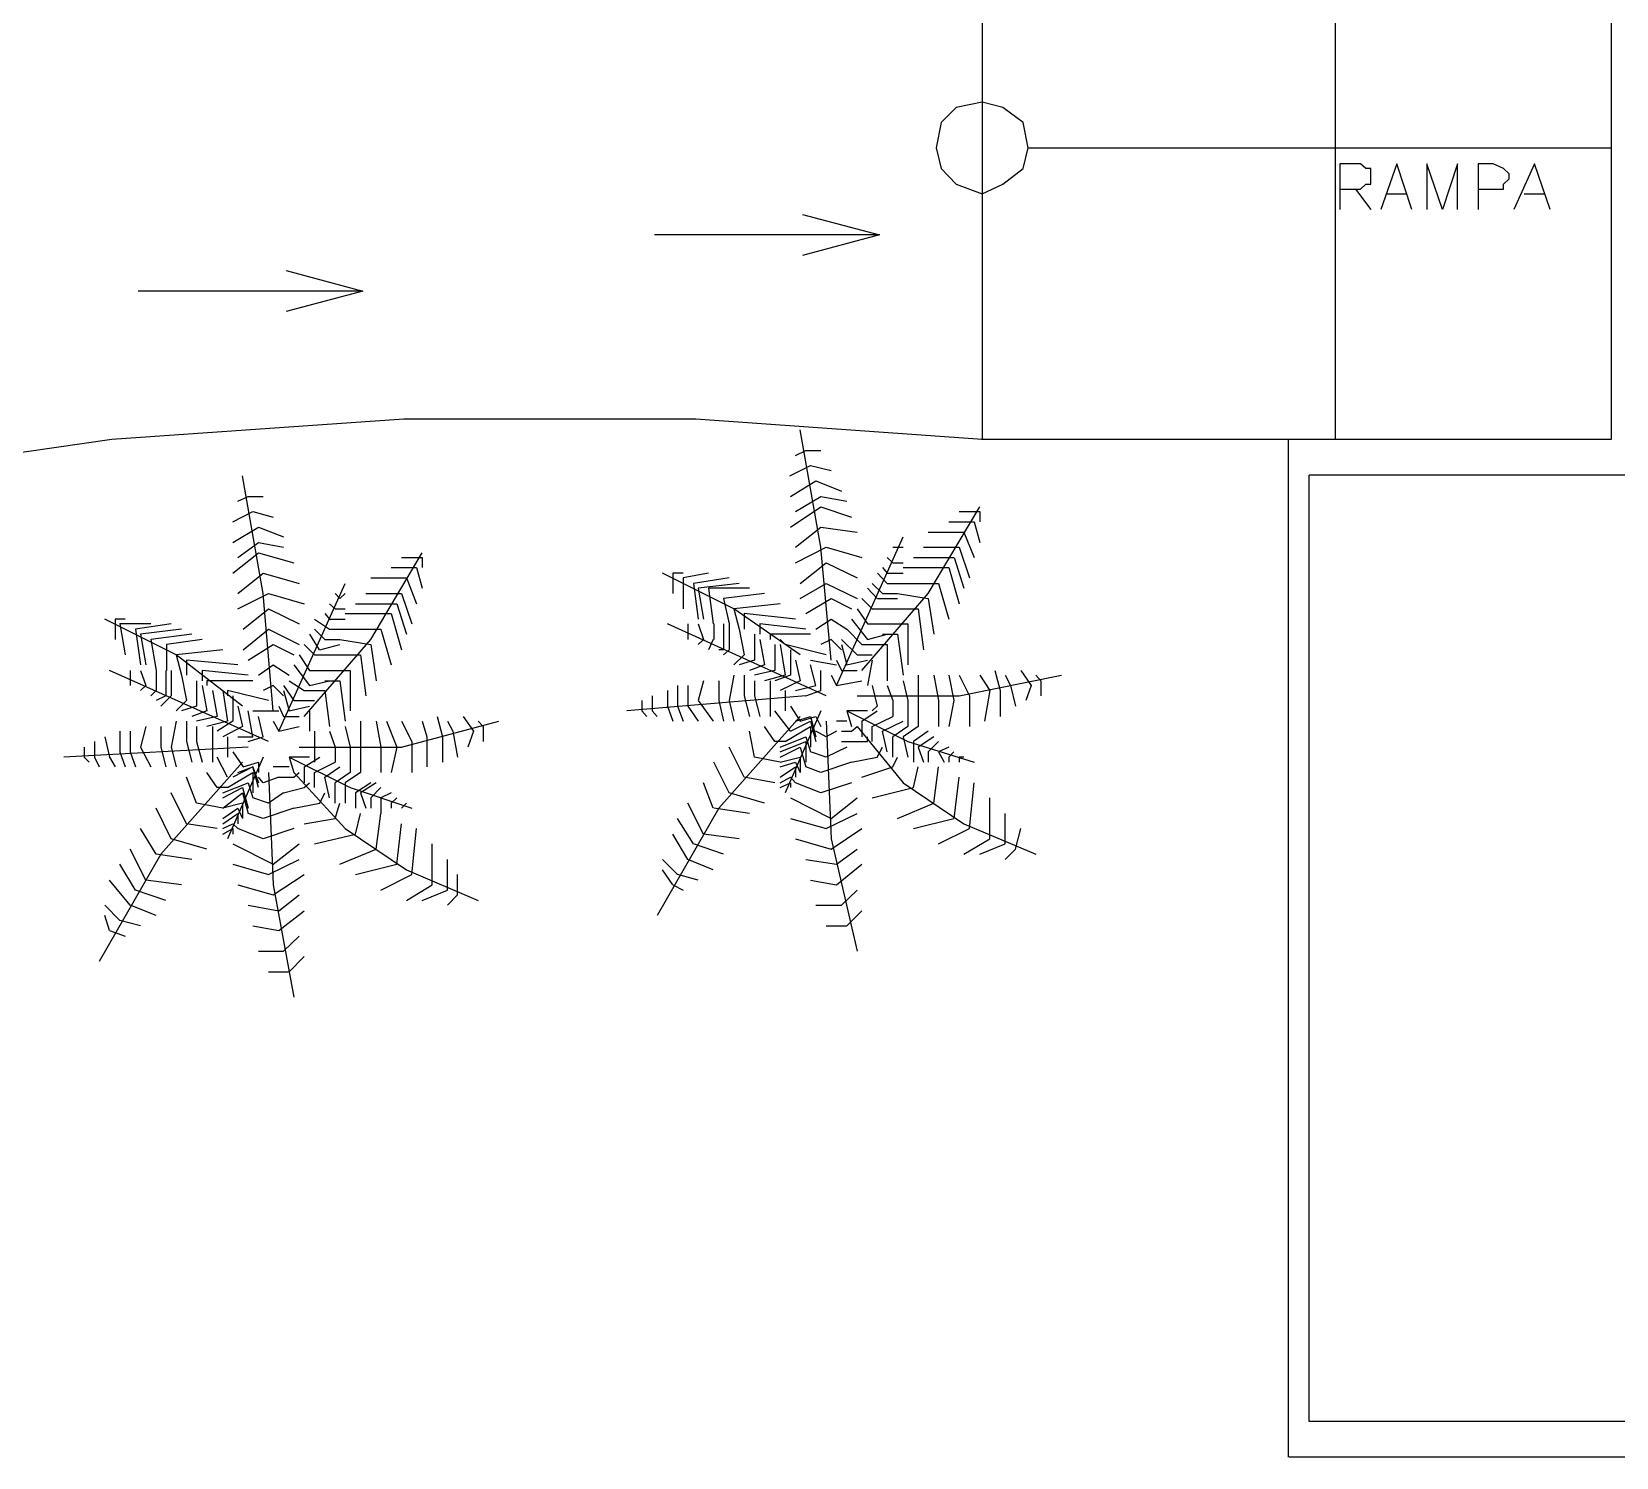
# Model space of a CAD drawing. Header units: millimetres. Extents: x -369 to -70, y -1414 to -1185.
# Drawn here: x -272.57 to -262.09, y -1324.2 to -1314.76 of the extents above; entities that cross this region are included whole.
import ezdxf

# ---------------------------------------------------------------- set-up
doc = ezdxf.new("R2010")
doc.units = ezdxf.units.MM
doc.header["$MEASUREMENT"] = 0
for name, color, linetype in [('10', 10, 'Continuous'), ('14', 14, 'Continuous'), ('2', 2, 'Continuous'), ('50', 50, 'Continuous'), ('64', 64, 'Continuous')]:
    doc.layers.add(name, color=color, linetype=linetype)

msp = doc.modelspace()

# ---------------------------------------------------------------- linework, layer by layer
at = {"layer": '10'}
for points in [[(-262.122, -1313.942), (-262.122, -1317.463)], [(-264.256, -1324.197), (-264.256, -1317.463)], [(-262.122, -1317.463), (-264.256, -1317.463)], [(-264.12, -1323.961), (-264.12, -1317.699)], [(-262.122, -1317.699), (-264.12, -1317.699)], [(-261.818, -1317.699), (-262.122, -1317.699)], [(-258.873, -1323.961), (-264.12, -1323.961)], [(-258.873, -1324.197), (-264.252, -1324.197)]]:
    msp.add_lwpolyline(points, dxfattribs=at)
at = {"layer": '14'}
msp.add_lwpolyline([(-264.256, -1317.463), (-266.286, -1317.463)], dxfattribs=at)
at = {"layer": '2'}
for points in [[(-263.948, -1313.942), (-263.948, -1317.463)], [(-266.282, -1314.078), (-266.282, -1317.463)], [(-265.978, -1315.533), (-266.01, -1315.365), (-266.146, -1315.265), (-266.282, -1315.229), (-266.454, -1315.265), (-266.554, -1315.365), (-266.586, -1315.533), (-266.554, -1315.669), (-266.454, -1315.773), (-266.282, -1315.837), (-266.146, -1315.773), (-266.01, -1315.669), (-265.978, -1315.533)], [(-265.978, -1315.533), (-262.122, -1315.533)], [(-266.282, -1317.463), (-268.176, -1317.327), (-270.106, -1317.327), (-272.037, -1317.463), (-273.931, -1317.735), (-275.789, -1318.175), (-277.651, -1318.714), (-279.446, -1319.389), (-281.172, -1320.205), (-282.863, -1321.116), (-284.485, -1322.167), (-286.008, -1323.318)]]:
    msp.add_lwpolyline(points, dxfattribs=at)
at = {"layer": '50'}
for points in [[(-263.916, -1315.805), (-263.78, -1315.805), (-263.744, -1315.773), (-263.712, -1315.773), (-263.712, -1315.737), (-263.712, -1315.705), (-263.712, -1315.669), (-263.744, -1315.669), (-263.78, -1315.637), (-263.916, -1315.637), (-263.916, -1315.637), (-263.916, -1315.941)], [(-263.44, -1315.941), (-263.54, -1315.637), (-263.54, -1315.637), (-263.644, -1315.941)], [(-263.137, -1315.941), (-263.137, -1315.637), (-263.137, -1315.637), (-263.237, -1315.941), (-263.237, -1315.941), (-263.34, -1315.637), (-263.34, -1315.637), (-263.34, -1315.941)], [(-263.001, -1315.805), (-262.901, -1315.805), (-262.833, -1315.805), (-262.833, -1315.773), (-262.797, -1315.737), (-262.797, -1315.705), (-262.833, -1315.669), (-262.901, -1315.637), (-263.001, -1315.637), (-263.001, -1315.637), (-263.001, -1315.941)], [(-262.525, -1315.941), (-262.629, -1315.637), (-262.629, -1315.637), (-262.765, -1315.941)], [(-263.812, -1315.805), (-263.712, -1315.941)], [(-263.608, -1315.837), (-263.472, -1315.837)], [(-262.697, -1315.837), (-262.561, -1315.837)], [(-267.469, -1315.973), (-266.961, -1316.108), (-267.469, -1316.244)], [(-266.961, -1316.108), (-267.469, -1316.108), (-268.448, -1316.108)], [(-270.886, -1316.344), (-270.378, -1316.48), (-270.886, -1316.616)], [(-270.378, -1316.48), (-270.886, -1316.48), (-271.865, -1316.48)]]:
    msp.add_lwpolyline(points, dxfattribs=at)
at = {"layer": '64'}
for points in [[(-267.281, -1318.922), (-267.349, -1318.175), (-267.485, -1317.399)], [(-267.517, -1317.567), (-267.449, -1317.535), (-267.449, -1317.535), (-267.349, -1317.535)], [(-270.97, -1319.258), (-271.038, -1318.482), (-271.173, -1317.703)], [(-267.553, -1317.703), (-267.417, -1317.635), (-267.281, -1317.667)], [(-267.549, -1317.839), (-267.381, -1317.735)], [(-267.381, -1317.735), (-267.213, -1317.803)], [(-271.205, -1317.871), (-271.137, -1317.839), (-271.137, -1317.839), (-271.038, -1317.839)], [(-267.549, -1318.043), (-267.349, -1317.907)], [(-267.517, -1317.939), (-267.349, -1317.839)], [(-267.349, -1317.839), (-267.177, -1317.871)], [(-267.349, -1317.907), (-267.145, -1317.975)], [(-267.077, -1318.99), (-266.638, -1318.482), (-266.298, -1317.907)], [(-271.237, -1318.007), (-271.105, -1317.939), (-270.97, -1317.975)], [(-266.502, -1318.007), (-266.334, -1318.007)], [(-266.434, -1317.939), (-266.298, -1317.939)], [(-266.334, -1318.007), (-266.298, -1318.143)], [(-266.298, -1317.939), (-266.298, -1318.007)], [(-271.237, -1318.143), (-271.069, -1318.043)], [(-271.069, -1318.043), (-270.902, -1318.107)], [(-267.517, -1318.175), (-267.349, -1318.043)], [(-267.349, -1318.043), (-267.109, -1318.075)], [(-267.245, -1319.09), (-266.805, -1318.107)], [(-266.638, -1318.075), (-266.402, -1318.075)], [(-266.402, -1318.075), (-266.334, -1318.243)], [(-271.237, -1318.346), (-271.069, -1318.211)], [(-271.205, -1318.243), (-271.069, -1318.143)], [(-271.069, -1318.143), (-270.902, -1318.175)], [(-271.069, -1318.211), (-270.834, -1318.278)], [(-270.766, -1319.294), (-270.326, -1318.786), (-269.986, -1318.211)], [(-267.517, -1318.278), (-267.313, -1318.175)], [(-267.313, -1318.175), (-267.077, -1318.243)], [(-266.873, -1318.175), (-266.841, -1318.175)], [(-266.841, -1318.175), (-266.805, -1318.175)], [(-266.669, -1318.175), (-266.434, -1318.175)], [(-266.434, -1318.175), (-266.366, -1318.378)], [(-270.19, -1318.31), (-270.022, -1318.31)], [(-270.122, -1318.243), (-269.986, -1318.243)], [(-270.022, -1318.31), (-269.986, -1318.446)], [(-269.986, -1318.243), (-269.986, -1318.31)], [(-267.485, -1318.414), (-267.313, -1318.278)], [(-267.313, -1318.278), (-267.109, -1318.378)], [(-266.941, -1318.31), (-266.909, -1318.346)], [(-266.909, -1318.243), (-266.873, -1318.278)], [(-266.873, -1318.278), (-266.805, -1318.278)], [(-266.805, -1318.31), (-266.502, -1318.31)], [(-266.737, -1318.243), (-266.47, -1318.243)], [(-266.502, -1318.31), (-266.434, -1318.55)], [(-266.466, -1318.243), (-266.402, -1318.446)], [(-271.205, -1318.482), (-271.038, -1318.346)], [(-271.038, -1318.346), (-270.798, -1318.414)], [(-270.934, -1319.393), (-270.494, -1318.414)], [(-270.326, -1318.378), (-270.09, -1318.378)], [(-270.09, -1318.378), (-270.022, -1318.55)], [(-267.485, -1318.886), (-267.924, -1318.582), (-268.396, -1318.346)], [(-268.26, -1318.346), (-268.328, -1318.346), (-268.328, -1318.346), (-268.328, -1318.482)], [(-268.092, -1318.346), (-268.26, -1318.378)], [(-268.26, -1318.378), (-268.26, -1318.582)], [(-267.956, -1318.378), (-268.192, -1318.414)], [(-268.192, -1318.414), (-268.16, -1318.65)], [(-267.888, -1318.414), (-268.16, -1318.446)], [(-267.485, -1318.514), (-267.313, -1318.414)], [(-267.313, -1318.414), (-267.109, -1318.514)], [(-267.009, -1318.414), (-266.941, -1318.482)], [(-266.973, -1318.346), (-266.909, -1318.414)], [(-266.909, -1318.346), (-266.805, -1318.346)], [(-266.909, -1318.414), (-266.805, -1318.414)], [(-266.805, -1318.414), (-266.57, -1318.414)], [(-266.57, -1318.414), (-266.502, -1318.65)], [(-271.205, -1318.582), (-271.002, -1318.482)], [(-271.002, -1318.482), (-270.766, -1318.55)], [(-270.562, -1318.482), (-270.53, -1318.514)], [(-270.53, -1318.514), (-270.494, -1318.482)], [(-270.358, -1318.482), (-270.122, -1318.482)], [(-270.122, -1318.482), (-270.054, -1318.682)], [(-268.16, -1318.446), (-268.124, -1318.65)], [(-267.82, -1318.446), (-268.092, -1318.446), (-268.092, -1318.446), (-268.06, -1318.682)], [(-267.721, -1318.482), (-267.992, -1318.514), (-267.992, -1318.514), (-267.956, -1318.682)], [(-267.449, -1318.614), (-267.281, -1318.514)], [(-267.281, -1318.514), (-267.145, -1318.582)], [(-267.077, -1318.514), (-267.009, -1318.582)], [(-267.041, -1318.446), (-266.977, -1318.514)], [(-266.973, -1318.514), (-266.841, -1318.514)], [(-266.941, -1318.482), (-266.841, -1318.482)], [(-266.841, -1318.482), (-266.638, -1318.514)], [(-266.638, -1318.514), (-266.602, -1318.75)], [(-271.173, -1319.226), (-271.613, -1318.886), (-272.085, -1318.65)], [(-271.949, -1318.65), (-272.017, -1318.65), (-272.017, -1318.65), (-272.017, -1318.786)], [(-271.169, -1318.718), (-271.002, -1318.582)], [(-271.002, -1318.582), (-270.798, -1318.682)], [(-270.698, -1318.65), (-270.598, -1318.718)], [(-270.63, -1318.614), (-270.598, -1318.65)], [(-270.598, -1318.55), (-270.562, -1318.582)], [(-270.598, -1318.65), (-270.494, -1318.65)], [(-270.562, -1318.582), (-270.494, -1318.582)], [(-270.494, -1318.614), (-270.19, -1318.614)], [(-270.426, -1318.55), (-270.154, -1318.55)], [(-270.19, -1318.614), (-270.122, -1318.854)], [(-270.154, -1318.55), (-270.09, -1318.75)], [(-267.617, -1318.55), (-267.924, -1318.582)], [(-267.924, -1318.582), (-267.888, -1318.718)], [(-267.856, -1318.614), (-267.856, -1318.718)], [(-267.517, -1318.65), (-267.856, -1318.614)], [(-267.381, -1318.718), (-267.281, -1318.65)], [(-267.281, -1318.65), (-267.177, -1318.718)], [(-267.145, -1318.65), (-267.041, -1318.786)], [(-267.109, -1318.582), (-267.041, -1318.682)], [(-267.009, -1318.582), (-266.841, -1318.582)], [(-266.873, -1318.582), (-266.705, -1318.582)], [(-266.705, -1318.582), (-266.669, -1318.854)], [(-271.985, -1318.682), (-271.949, -1318.886)], [(-271.781, -1318.682), (-271.985, -1318.682)], [(-271.645, -1318.682), (-271.881, -1318.718)], [(-271.881, -1318.718), (-271.849, -1318.954)], [(-271.577, -1318.718), (-271.849, -1318.75)], [(-271.849, -1318.75), (-271.813, -1318.954)], [(-271.509, -1318.75), (-271.781, -1318.786), (-271.781, -1318.786), (-271.745, -1318.99)], [(-271.169, -1318.854), (-271.002, -1318.718)], [(-271.002, -1318.718), (-270.798, -1318.818)], [(-270.73, -1318.75), (-270.666, -1318.854)], [(-270.698, -1318.718), (-270.63, -1318.786)], [(-270.598, -1318.718), (-270.494, -1318.718)], [(-270.494, -1318.718), (-270.258, -1318.718)], [(-270.258, -1318.718), (-270.19, -1318.954)], [(-267.313, -1319.158), (-268.364, -1318.682)], [(-268.228, -1318.682), (-268.228, -1318.75), (-268.228, -1318.75), (-268.228, -1318.786)], [(-268.16, -1318.682), (-268.124, -1318.786), (-268.124, -1318.786), (-268.16, -1318.818)], [(-268.056, -1318.682), (-268.056, -1318.786)], [(-267.992, -1318.682), (-267.992, -1318.854)], [(-267.956, -1318.682), (-267.956, -1318.854)], [(-267.888, -1318.718), (-267.856, -1318.886)], [(-267.788, -1318.75), (-267.788, -1318.922)], [(-267.752, -1318.682), (-267.752, -1318.75)], [(-267.449, -1318.718), (-267.752, -1318.682)], [(-267.685, -1318.75), (-267.685, -1318.786)], [(-267.417, -1318.75), (-267.685, -1318.75)], [(-267.177, -1318.718), (-267.077, -1318.818)], [(-267.041, -1318.682), (-266.873, -1318.682)], [(-267.041, -1318.786), (-266.909, -1318.75)], [(-266.941, -1318.75), (-266.841, -1318.75)], [(-266.909, -1318.682), (-266.773, -1318.682)], [(-266.841, -1318.75), (-266.805, -1319.022)], [(-266.773, -1318.682), (-266.773, -1318.954)], [(-271.441, -1318.786), (-271.677, -1318.818), (-271.677, -1318.818), (-271.677, -1318.99)], [(-271.305, -1318.854), (-271.613, -1318.886)], [(-271.137, -1318.922), (-270.97, -1318.818)], [(-270.97, -1318.818), (-270.834, -1318.886)], [(-270.766, -1318.818), (-270.698, -1318.886)], [(-270.662, -1318.854), (-270.53, -1318.818)], [(-270.63, -1318.786), (-270.53, -1318.786)], [(-270.53, -1318.786), (-270.326, -1318.818)], [(-270.326, -1318.818), (-270.29, -1319.058)], [(-268.06, -1318.786), (-268.092, -1318.854)], [(-267.992, -1318.854), (-268.024, -1318.854)], [(-267.956, -1318.854), (-267.992, -1318.886)], [(-267.752, -1318.786), (-267.721, -1318.954)], [(-267.653, -1318.818), (-267.653, -1318.99)], [(-267.549, -1318.854), (-267.549, -1319.022), (-267.653, -1319.058)], [(-267.585, -1318.818), (-267.617, -1318.786)], [(-267.617, -1318.818), (-267.585, -1319.022)], [(-267.313, -1318.886), (-267.585, -1318.818)], [(-267.281, -1318.786), (-267.349, -1318.818)], [(-267.213, -1318.854), (-267.281, -1318.786)], [(-267.213, -1318.786), (-267.109, -1318.886)], [(-267.213, -1318.818), (-267.177, -1318.954)], [(-267.077, -1318.818), (-266.977, -1318.818)], [(-266.977, -1318.818), (-266.909, -1318.818)], [(-266.909, -1318.818), (-266.909, -1319.058)], [(-271.613, -1318.886), (-271.577, -1319.022)], [(-271.545, -1318.922), (-271.545, -1319.022)], [(-271.205, -1318.954), (-271.545, -1318.922)], [(-271.069, -1319.022), (-270.97, -1318.954)], [(-270.97, -1318.954), (-270.866, -1319.022)], [(-270.834, -1318.954), (-270.73, -1319.09)], [(-270.798, -1318.886), (-270.73, -1318.99)], [(-270.698, -1318.886), (-270.562, -1318.886)], [(-270.562, -1318.886), (-270.394, -1318.886)], [(-270.394, -1318.886), (-270.358, -1319.158)], [(-267.856, -1318.886), (-267.924, -1318.954)], [(-267.788, -1318.922), (-267.888, -1318.954)], [(-267.721, -1318.954), (-267.82, -1318.99)], [(-267.517, -1318.922), (-267.485, -1319.058), (-267.485, -1319.058), (-267.617, -1319.122)], [(-267.417, -1318.922), (-267.245, -1318.954)], [(-267.381, -1319.09), (-267.417, -1318.954)], [(-267.245, -1318.922), (-267.213, -1318.99)], [(-267.177, -1318.954), (-267.041, -1318.922)], [(-267.109, -1318.886), (-267.009, -1318.886)], [(-267.009, -1318.922), (-267.041, -1319.09)], [(-271.002, -1319.461), (-272.053, -1318.99)], [(-271.917, -1318.99), (-271.917, -1319.058), (-271.917, -1319.058), (-271.917, -1319.09)], [(-271.849, -1318.99), (-271.813, -1319.09), (-271.813, -1319.09), (-271.849, -1319.122)], [(-271.745, -1318.99), (-271.745, -1319.122)], [(-271.681, -1318.99), (-271.681, -1319.158)], [(-271.645, -1318.99), (-271.645, -1319.158)], [(-271.577, -1319.022), (-271.545, -1319.19)], [(-271.477, -1319.058), (-271.477, -1319.226)], [(-271.441, -1318.99), (-271.441, -1319.058)], [(-271.137, -1319.022), (-271.441, -1318.99)], [(-271.409, -1319.058), (-271.409, -1319.09)], [(-271.105, -1319.058), (-271.409, -1319.058)], [(-270.866, -1319.058), (-270.766, -1319.122)], [(-270.73, -1318.99), (-270.598, -1318.99)], [(-270.73, -1319.09), (-270.598, -1319.058)], [(-270.63, -1319.058), (-270.53, -1319.058)], [(-270.598, -1318.99), (-270.462, -1318.99)], [(-270.53, -1319.058), (-270.494, -1319.326)], [(-270.462, -1318.99), (-270.462, -1319.258)], [(-268.124, -1319.058), (-268.16, -1319.19)], [(-268.024, -1319.058), (-268.024, -1319.19)], [(-267.924, -1319.022), (-267.956, -1319.19)], [(-267.856, -1319.022), (-267.856, -1319.158)], [(-267.653, -1318.99), (-267.788, -1319.022)], [(-267.788, -1319.058), (-267.788, -1319.158), (-267.788, -1319.158), (-267.752, -1319.294)], [(-267.585, -1319.022), (-267.721, -1319.058)], [(-267.685, -1319.058), (-267.685, -1319.158)], [(-267.349, -1319.122), (-267.349, -1318.99)], [(-267.281, -1319.022), (-267.245, -1319.09), (-267.077, -1319.058)], [(-267.213, -1318.99), (-267.109, -1318.99)], [(-267.109, -1319.158), (-266.434, -1319.158), (-265.758, -1319.022)], [(-266.805, -1319.058), (-266.773, -1319.19)], [(-266.705, -1319.022), (-266.705, -1319.226)], [(-266.602, -1319.022), (-266.57, -1319.19), (-266.57, -1319.19), (-266.57, -1319.361)], [(-266.502, -1319.022), (-266.47, -1319.19), (-266.47, -1319.19), (-266.502, -1319.361)], [(-266.434, -1319.022), (-266.366, -1319.158), (-266.366, -1319.158), (-266.366, -1319.361)], [(-266.298, -1319.022), (-266.23, -1319.122)], [(-266.198, -1318.99), (-266.162, -1319.122), (-266.162, -1319.294)], [(-266.13, -1319.022), (-266.094, -1319.09)], [(-266.026, -1318.99), (-265.958, -1319.09), (-265.994, -1319.19)], [(-265.926, -1319.022), (-265.894, -1319.058), (-265.894, -1319.058), (-265.894, -1319.158)], [(-271.745, -1319.122), (-271.781, -1319.158)], [(-271.681, -1319.158), (-271.745, -1319.19)], [(-271.645, -1319.158), (-271.713, -1319.226)], [(-271.441, -1319.09), (-271.409, -1319.258)], [(-271.373, -1319.122), (-271.341, -1319.294)], [(-271.237, -1319.158), (-271.237, -1319.326), (-271.341, -1319.393)], [(-271.305, -1319.122), (-271.273, -1319.326)], [(-271.273, -1319.122), (-271.273, -1319.158)], [(-271.002, -1319.19), (-271.273, -1319.122)], [(-270.97, -1319.09), (-271.038, -1319.122)], [(-270.902, -1319.158), (-270.97, -1319.09)], [(-270.902, -1319.09), (-270.834, -1319.19)], [(-270.902, -1319.122), (-270.866, -1319.258)], [(-270.766, -1319.122), (-270.666, -1319.122)], [(-270.666, -1319.122), (-270.63, -1319.122)], [(-270.63, -1319.122), (-270.598, -1319.361)], [(-267.449, -1319.158), (-268.632, -1319.258)], [(-268.464, -1319.158), (-268.464, -1319.258), (-268.432, -1319.294)], [(-268.364, -1319.122), (-268.364, -1319.226)], [(-268.296, -1319.09), (-268.296, -1319.226)], [(-268.228, -1319.09), (-268.228, -1319.226)], [(-267.856, -1319.158), (-267.82, -1319.294)], [(-267.685, -1319.158), (-267.685, -1319.294)], [(-267.585, -1319.122), (-267.585, -1319.158)], [(-267.585, -1319.158), (-267.585, -1319.258)], [(-267.517, -1319.122), (-267.381, -1319.09)], [(-267.449, -1319.158), (-267.349, -1319.122)], [(-267.009, -1319.09), (-266.977, -1319.226)], [(-266.909, -1319.09), (-266.873, -1319.19)], [(-266.23, -1319.122), (-266.266, -1319.326)], [(-266.094, -1319.09), (-266.062, -1319.226)], [(-271.545, -1319.19), (-271.613, -1319.258)], [(-271.477, -1319.226), (-271.577, -1319.258)], [(-271.409, -1319.258), (-271.509, -1319.294)], [(-271.205, -1319.226), (-271.173, -1319.361), (-271.173, -1319.361), (-271.305, -1319.429)], [(-271.105, -1319.429), (-271.137, -1319.258)], [(-271.105, -1319.258), (-270.934, -1319.258)], [(-270.934, -1319.226), (-270.902, -1319.294)], [(-270.866, -1319.258), (-270.73, -1319.226)], [(-270.834, -1319.19), (-270.698, -1319.19)], [(-270.73, -1319.258), (-270.73, -1319.393)], [(-268.532, -1319.19), (-268.532, -1319.258), (-268.532, -1319.258), (-268.5, -1319.294)], [(-268.364, -1319.226), (-268.328, -1319.326)], [(-268.296, -1319.226), (-268.26, -1319.326)], [(-268.228, -1319.226), (-268.16, -1319.326)], [(-268.16, -1319.19), (-268.06, -1319.326)], [(-268.024, -1319.19), (-267.992, -1319.326)], [(-267.956, -1319.19), (-267.924, -1319.326)], [(-267.549, -1319.393), (-267.653, -1319.258)], [(-267.349, -1319.258), (-267.585, -1319.801)], [(-267.549, -1319.226), (-267.485, -1319.326)], [(-267.177, -1319.258), (-267.145, -1319.361)], [(-267.041, -1319.258), (-267.177, -1319.258)], [(-267.177, -1319.258), (-266.773, -1319.461), (-266.334, -1319.597)], [(-267.077, -1319.326), (-266.977, -1319.258)], [(-266.977, -1319.226), (-267.009, -1319.258)], [(-266.773, -1319.19), (-266.773, -1319.361), (-266.773, -1319.361), (-266.873, -1319.429)], [(-266.873, -1319.19), (-266.873, -1319.294)], [(-266.705, -1319.226), (-266.705, -1319.361)], [(-271.813, -1319.361), (-271.849, -1319.497)], [(-271.713, -1319.361), (-271.713, -1319.497)], [(-271.613, -1319.326), (-271.645, -1319.497)], [(-271.545, -1319.326), (-271.545, -1319.461)], [(-271.341, -1319.294), (-271.477, -1319.326)], [(-271.477, -1319.361), (-271.477, -1319.461), (-271.477, -1319.461), (-271.441, -1319.597)], [(-271.273, -1319.326), (-271.409, -1319.361)], [(-271.373, -1319.361), (-271.373, -1319.461)], [(-271.038, -1319.429), (-271.069, -1319.294)], [(-270.97, -1319.326), (-270.934, -1319.393), (-270.798, -1319.361)], [(-270.902, -1319.294), (-270.798, -1319.294)], [(-270.798, -1319.497), (-270.122, -1319.497), (-269.479, -1319.326)], [(-270.494, -1319.361), (-270.462, -1319.497)], [(-270.394, -1319.326), (-270.394, -1319.529)], [(-270.29, -1319.326), (-270.258, -1319.497), (-270.258, -1319.497), (-270.258, -1319.665)], [(-270.222, -1319.326), (-270.154, -1319.497), (-270.154, -1319.497), (-270.19, -1319.665)], [(-270.122, -1319.326), (-270.054, -1319.461), (-270.054, -1319.461), (-270.054, -1319.665)], [(-269.986, -1319.326), (-269.954, -1319.429)], [(-269.887, -1319.294), (-269.851, -1319.429), (-269.851, -1319.597)], [(-269.819, -1319.326), (-269.783, -1319.393)], [(-269.715, -1319.294), (-269.647, -1319.393), (-269.683, -1319.497)], [(-269.615, -1319.326), (-269.583, -1319.361), (-269.583, -1319.361), (-269.583, -1319.461)], [(-267.485, -1319.294), (-268.024, -1319.901), (-268.432, -1320.612)], [(-267.653, -1319.461), (-267.721, -1319.361)], [(-267.585, -1319.461), (-267.417, -1319.361)], [(-267.549, -1319.393), (-267.417, -1319.326)], [(-267.517, -1319.326), (-267.417, -1319.294)], [(-267.485, -1319.326), (-267.381, -1319.294)], [(-267.417, -1319.294), (-267.381, -1319.429)], [(-267.417, -1319.326), (-267.381, -1319.461)], [(-267.417, -1319.361), (-267.417, -1319.497)], [(-267.381, -1319.294), (-267.349, -1319.361)], [(-267.313, -1319.326), (-267.281, -1320.105), (-267.109, -1320.848)], [(-267.177, -1319.326), (-267.177, -1319.326), (-267.177, -1319.326), (-267.245, -1319.326)], [(-267.145, -1319.393), (-267.109, -1319.361)], [(-267.109, -1319.361), (-266.805, -1319.733), (-266.402, -1320.005), (-265.926, -1320.205)], [(-267.077, -1319.326), (-267.077, -1319.429)], [(-267.009, -1319.361), (-266.873, -1319.294)], [(-267.009, -1319.461), (-267.009, -1319.361)], [(-266.941, -1319.393), (-266.805, -1319.326)], [(-266.705, -1319.361), (-266.805, -1319.429)], [(-272.152, -1319.461), (-272.152, -1319.565), (-272.121, -1319.629)], [(-272.085, -1319.429), (-272.053, -1319.565)], [(-271.985, -1319.393), (-271.985, -1319.529)], [(-271.917, -1319.393), (-271.917, -1319.529)], [(-271.545, -1319.461), (-271.509, -1319.597)], [(-271.373, -1319.461), (-271.373, -1319.597)], [(-271.273, -1319.429), (-271.273, -1319.461)], [(-271.273, -1319.461), (-271.273, -1319.565)], [(-271.205, -1319.429), (-271.105, -1319.429)], [(-271.137, -1319.461), (-271.038, -1319.429)], [(-270.698, -1319.393), (-270.698, -1319.529)], [(-270.598, -1319.393), (-270.562, -1319.497)], [(-269.954, -1319.429), (-269.954, -1319.629)], [(-269.783, -1319.393), (-269.751, -1319.565)], [(-267.788, -1319.565), (-267.82, -1319.393)], [(-267.585, -1319.461), (-267.653, -1319.461)], [(-267.617, -1319.497), (-267.449, -1319.429), (-267.449, -1319.429), (-267.417, -1319.529)], [(-267.617, -1319.529), (-267.449, -1319.461), (-267.449, -1319.461), (-267.449, -1319.597)], [(-267.313, -1319.429), (-267.381, -1319.393)], [(-267.245, -1319.393), (-267.313, -1319.429)], [(-267.213, -1319.393), (-267.145, -1319.393)], [(-267.213, -1319.461), (-267.041, -1319.461)], [(-267.041, -1319.461), (-267.041, -1319.429)], [(-266.909, -1319.529), (-266.941, -1319.393)], [(-266.873, -1319.565), (-266.873, -1319.429)], [(-266.805, -1319.429), (-266.773, -1319.565)], [(-266.638, -1319.393), (-266.737, -1319.461)], [(-266.737, -1319.461), (-266.737, -1319.597)], [(-266.602, -1319.429), (-266.705, -1319.497)], [(-266.57, -1319.461), (-266.638, -1319.529), (-266.638, -1319.529), (-266.638, -1319.597)], [(-271.137, -1319.497), (-272.356, -1319.565)], [(-272.22, -1319.497), (-272.22, -1319.565), (-272.22, -1319.565), (-272.188, -1319.597)], [(-272.053, -1319.565), (-272.017, -1319.629)], [(-271.985, -1319.529), (-271.949, -1319.629)], [(-271.917, -1319.529), (-271.881, -1319.629)], [(-271.849, -1319.497), (-271.781, -1319.629)], [(-271.713, -1319.497), (-271.681, -1319.629)], [(-271.645, -1319.497), (-271.613, -1319.629)], [(-271.273, -1319.697), (-271.341, -1319.565)], [(-271.038, -1319.565), (-271.273, -1320.105)], [(-271.237, -1319.529), (-271.169, -1319.629)], [(-270.866, -1319.565), (-270.834, -1319.665)], [(-270.73, -1319.565), (-270.866, -1319.565)], [(-270.866, -1319.565), (-270.462, -1319.765), (-270.054, -1319.901)], [(-270.766, -1319.629), (-270.662, -1319.565)], [(-270.698, -1319.529), (-270.698, -1319.597)], [(-270.462, -1319.497), (-270.462, -1319.665), (-270.462, -1319.665), (-270.562, -1319.733)], [(-270.562, -1319.497), (-270.562, -1319.597)], [(-270.394, -1319.529), (-270.394, -1319.665)], [(-267.856, -1319.697), (-267.956, -1319.497)], [(-267.617, -1319.597), (-267.788, -1319.565)], [(-267.617, -1319.565), (-267.485, -1319.497)], [(-267.617, -1319.597), (-267.485, -1319.565)], [(-267.485, -1319.497), (-267.449, -1319.629)], [(-267.485, -1319.565), (-267.485, -1319.665)], [(-267.313, -1319.565), (-267.417, -1319.529)], [(-267.177, -1319.497), (-267.313, -1319.565)], [(-267.145, -1319.597), (-266.977, -1319.565), (-266.977, -1319.565), (-266.941, -1319.497)], [(-266.873, -1319.629), (-266.841, -1319.565)], [(-266.705, -1319.497), (-266.669, -1319.597)], [(-266.502, -1319.497), (-266.57, -1319.529), (-266.534, -1319.597)], [(-266.47, -1319.529), (-266.502, -1319.565)], [(-266.502, -1319.565), (-266.502, -1319.597)], [(-266.402, -1319.565), (-266.434, -1319.565), (-266.434, -1319.565), (-266.434, -1319.597)], [(-271.173, -1319.597), (-271.713, -1320.205), (-272.121, -1320.916)], [(-271.477, -1319.869), (-271.545, -1319.697)], [(-271.341, -1319.765), (-271.409, -1319.665)], [(-271.273, -1319.765), (-271.105, -1319.665)], [(-271.205, -1319.665), (-271.105, -1319.629), (-271.105, -1319.629), (-271.237, -1319.697)], [(-271.169, -1319.629), (-271.069, -1319.597)], [(-271.069, -1319.765), (-271.105, -1319.629), (-271.105, -1319.629), (-271.069, -1319.733)], [(-271.105, -1319.665), (-271.105, -1319.801)], [(-271.069, -1319.597), (-271.069, -1319.665)], [(-271.038, -1319.733), (-271.069, -1319.697)], [(-270.934, -1319.697), (-271.038, -1319.733)], [(-271.002, -1319.665), (-270.97, -1320.409), (-270.834, -1321.152)], [(-270.866, -1319.629), (-270.866, -1319.629), (-270.866, -1319.629), (-270.97, -1319.629)], [(-270.934, -1319.697), (-270.834, -1319.697)], [(-270.834, -1319.697), (-270.798, -1319.665)], [(-270.834, -1319.665), (-270.494, -1320.037), (-270.09, -1320.309), (-269.615, -1320.512)], [(-270.766, -1319.629), (-270.766, -1319.733)], [(-270.698, -1319.665), (-270.562, -1319.597)], [(-270.698, -1319.765), (-270.698, -1319.665)], [(-270.63, -1319.697), (-270.53, -1319.629)], [(-270.598, -1319.833), (-270.63, -1319.697)], [(-270.394, -1319.665), (-270.494, -1319.733)], [(-267.956, -1319.801), (-268.056, -1319.597)], [(-267.653, -1319.733), (-267.856, -1319.697)], [(-267.617, -1319.629), (-267.517, -1319.597)], [(-267.617, -1319.697), (-267.517, -1319.629)], [(-267.617, -1319.733), (-267.549, -1319.697)], [(-267.549, -1319.697), (-267.517, -1319.733)], [(-267.517, -1319.597), (-267.485, -1319.665)], [(-267.517, -1319.629), (-267.517, -1319.697)], [(-267.349, -1319.665), (-267.449, -1319.629)], [(-267.145, -1319.597), (-267.349, -1319.665)], [(-267.077, -1319.697), (-266.873, -1319.629)], [(-266.737, -1319.765), (-266.705, -1319.629)], [(-266.602, -1319.869), (-266.57, -1319.629)], [(-266.466, -1319.969), (-266.434, -1319.697)], [(-271.545, -1320.005), (-271.645, -1319.801)], [(-271.273, -1319.765), (-271.341, -1319.765)], [(-271.305, -1319.801), (-271.137, -1319.733), (-271.137, -1319.733), (-271.105, -1319.833)], [(-271.305, -1319.833), (-271.173, -1319.765), (-271.173, -1319.765), (-271.137, -1319.901)], [(-271.173, -1319.869), (-271.305, -1319.901), (-271.305, -1319.901), (-271.173, -1319.801)], [(-271.173, -1319.801), (-271.137, -1319.937)], [(-270.902, -1319.801), (-271.002, -1319.869)], [(-270.902, -1319.801), (-270.766, -1319.765)], [(-270.834, -1319.901), (-270.662, -1319.869), (-270.662, -1319.869), (-270.63, -1319.801)], [(-270.766, -1319.765), (-270.73, -1319.733)], [(-270.562, -1319.869), (-270.562, -1319.733)], [(-270.494, -1319.733), (-270.494, -1319.869)], [(-270.326, -1319.733), (-270.426, -1319.801)], [(-270.426, -1319.801), (-270.426, -1319.901)], [(-270.29, -1319.733), (-270.394, -1319.801)], [(-270.394, -1319.801), (-270.358, -1319.901)], [(-270.258, -1319.765), (-270.326, -1319.833), (-270.326, -1319.833), (-270.326, -1319.901)], [(-270.19, -1319.801), (-270.258, -1319.833), (-270.258, -1319.937)], [(-268.06, -1319.901), (-268.124, -1319.733)], [(-267.721, -1319.869), (-267.956, -1319.801)], [(-267.617, -1319.765), (-267.549, -1319.733)], [(-267.549, -1319.733), (-267.549, -1319.765)], [(-267.349, -1319.801), (-267.517, -1319.733)], [(-267.145, -1319.733), (-267.349, -1319.801)], [(-267.009, -1319.833), (-266.737, -1319.765)], [(-266.366, -1320.037), (-266.334, -1319.733)], [(-271.645, -1320.105), (-271.745, -1319.901)], [(-271.305, -1319.901), (-271.477, -1319.869)], [(-271.305, -1319.969), (-271.205, -1319.901)], [(-271.205, -1319.901), (-271.173, -1319.969)], [(-271.173, -1319.869), (-271.173, -1319.969)], [(-271.002, -1319.869), (-271.105, -1319.833)], [(-270.834, -1319.901), (-271.038, -1319.969)], [(-270.562, -1319.969), (-270.53, -1319.869)], [(-270.154, -1319.833), (-270.19, -1319.869)], [(-270.19, -1319.869), (-270.19, -1319.901)], [(-270.122, -1319.901), (-270.122, -1319.901), (-270.122, -1319.901), (-270.09, -1319.869)], [(-268.124, -1320.073), (-268.228, -1319.869)], [(-267.82, -1319.937), (-268.056, -1319.901)], [(-267.549, -1319.833), (-267.281, -1319.969)], [(-267.281, -1319.969), (-267.109, -1319.833)], [(-266.841, -1319.969), (-266.602, -1319.869)], [(-266.23, -1320.105), (-266.23, -1319.833)], [(-271.341, -1320.037), (-271.545, -1320.005)], [(-271.305, -1320.005), (-271.205, -1319.937)], [(-271.305, -1320.037), (-271.237, -1320.005)], [(-271.237, -1320.005), (-271.205, -1320.037)], [(-271.205, -1319.937), (-271.205, -1320.005)], [(-271.038, -1319.969), (-271.137, -1319.937)], [(-270.766, -1320.005), (-270.562, -1319.969)], [(-270.426, -1320.073), (-270.394, -1319.937)], [(-270.29, -1320.173), (-270.258, -1319.937)], [(-270.154, -1320.273), (-270.122, -1320.005)], [(-268.192, -1320.137), (-268.296, -1319.969)], [(-267.549, -1319.969), (-267.313, -1320.037)], [(-267.313, -1320.037), (-267.109, -1319.937)], [(-266.737, -1320.037), (-266.47, -1319.969)], [(-266.13, -1320.137), (-266.13, -1319.937)], [(-271.745, -1320.205), (-271.849, -1320.037)], [(-271.409, -1320.173), (-271.645, -1320.105)], [(-271.305, -1320.073), (-271.237, -1320.037)], [(-271.237, -1320.037), (-271.237, -1320.073)], [(-271.038, -1320.105), (-271.205, -1320.037)], [(-270.834, -1320.037), (-271.038, -1320.105)], [(-270.698, -1320.137), (-270.426, -1320.073)], [(-270.054, -1320.341), (-270.022, -1320.037)], [(-268.228, -1320.241), (-268.328, -1320.073)], [(-267.888, -1320.105), (-268.124, -1320.073)], [(-267.517, -1320.105), (-267.281, -1320.173)], [(-267.281, -1320.173), (-267.077, -1320.037)], [(-266.57, -1320.137), (-266.366, -1320.037)], [(-266.402, -1320.205), (-266.23, -1320.105)], [(-266.062, -1320.173), (-266.026, -1320.037)], [(-271.813, -1320.377), (-271.917, -1320.173)], [(-271.509, -1320.241), (-271.745, -1320.205)], [(-271.237, -1320.137), (-270.97, -1320.273)], [(-270.97, -1320.273), (-270.798, -1320.137)], [(-270.53, -1320.273), (-270.29, -1320.173)], [(-269.919, -1320.409), (-269.919, -1320.137)], [(-267.992, -1320.205), (-268.192, -1320.137)], [(-267.245, -1320.273), (-267.109, -1320.173)], [(-266.298, -1320.205), (-266.13, -1320.137)], [(-266.13, -1320.241), (-266.062, -1320.173)], [(-271.881, -1320.445), (-271.985, -1320.273)], [(-271.237, -1320.273), (-271.002, -1320.341)], [(-271.002, -1320.341), (-270.798, -1320.241)], [(-270.426, -1320.341), (-270.154, -1320.273)], [(-269.819, -1320.445), (-269.819, -1320.241)], [(-268.296, -1320.341), (-268.396, -1320.241)], [(-268.328, -1320.409), (-268.396, -1320.309)], [(-268.06, -1320.309), (-268.228, -1320.241)], [(-267.449, -1320.241), (-267.245, -1320.273)], [(-267.245, -1320.409), (-267.077, -1320.273)], [(-271.917, -1320.544), (-272.053, -1320.377)], [(-271.577, -1320.409), (-271.813, -1320.377)], [(-271.205, -1320.409), (-270.97, -1320.476)], [(-270.97, -1320.476), (-270.766, -1320.341)], [(-270.258, -1320.445), (-270.054, -1320.341)], [(-270.09, -1320.512), (-269.919, -1320.409)], [(-269.751, -1320.476), (-269.751, -1320.341)], [(-268.328, -1320.409), (-268.26, -1320.445)], [(-268.16, -1320.377), (-268.296, -1320.341)], [(-267.417, -1320.377), (-267.245, -1320.409)], [(-271.681, -1320.512), (-271.881, -1320.445)], [(-270.934, -1320.58), (-270.798, -1320.476)], [(-269.986, -1320.512), (-269.819, -1320.445)], [(-269.819, -1320.544), (-269.751, -1320.476)], [(-267.213, -1320.544), (-267.109, -1320.445)], [(-271.985, -1320.644), (-272.085, -1320.544)], [(-272.053, -1320.712), (-272.085, -1320.612)], [(-271.745, -1320.612), (-271.917, -1320.544)], [(-271.137, -1320.544), (-270.934, -1320.58)], [(-270.934, -1320.712), (-270.766, -1320.58)], [(-267.381, -1320.544), (-267.213, -1320.544)], [(-267.177, -1320.68), (-267.077, -1320.58)], [(-272.053, -1320.712), (-271.949, -1320.748)], [(-271.849, -1320.68), (-271.985, -1320.644)], [(-271.105, -1320.68), (-270.934, -1320.712)], [(-270.902, -1320.848), (-270.798, -1320.748)], [(-267.313, -1320.68), (-267.177, -1320.68)], [(-271.069, -1320.848), (-270.902, -1320.848)], [(-270.866, -1320.984), (-270.766, -1320.884)], [(-271.002, -1320.984), (-270.866, -1320.984)]]:
    msp.add_lwpolyline(points, dxfattribs=at)

doc.saveas('drawing.dxf')
